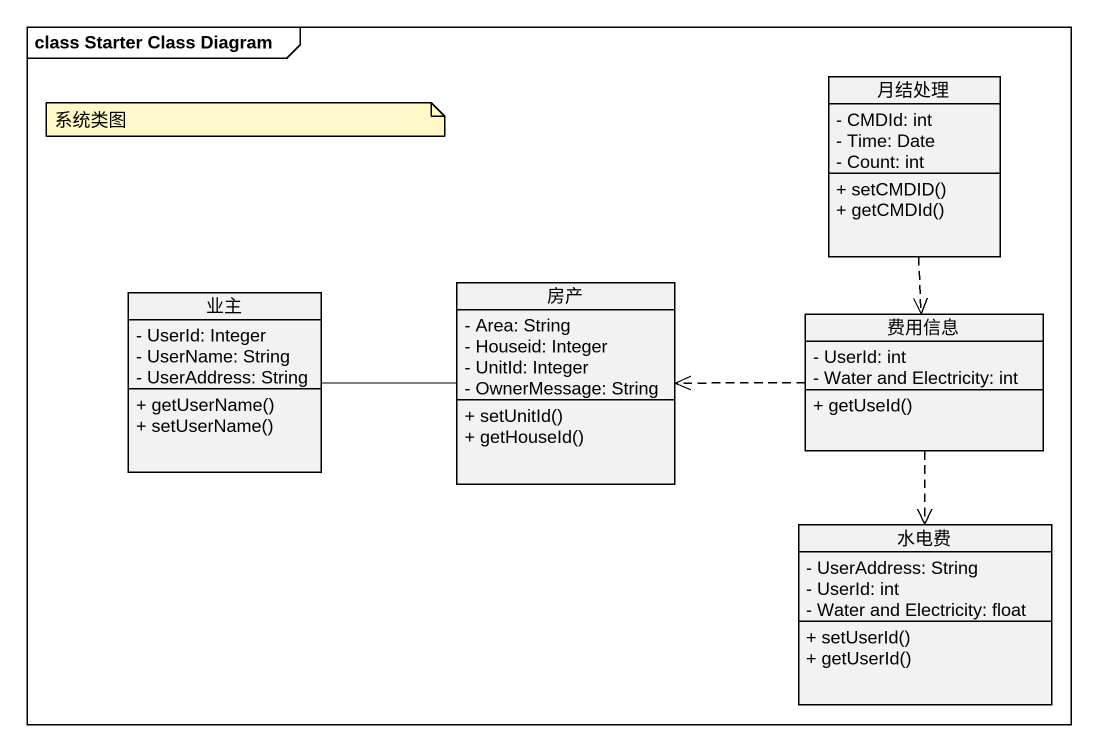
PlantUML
@startuml
mainframe class Starter Class Diagram
hide circle
hide empty members
skinparam classAttributeIconSize 0
class 月结处理 {
  - CMDId: int
  - Time: Date
  - Count: int
  + setCMDID()
  + getCMDId()
}
class 业主 {
  - UserId: Integer
  - UserName: String
  - UserAddress: String
  + getUserName()
  + setUserName()
}
class 房产 {
  - Area: String
  - Houseid: Integer
  - UnitId: Integer
  - OwnerMessage: String
  + setUnitId()
  + getHouseId()
}
class 费用信息 {
  - UserId: int
  - Water and Electricity: int
  + getUseId()
}
class 水电费 {
  - UserAddress: String
  - UserId: int
  - Water and Electricity: float
  + setUserId()
  + getUserId()
}
月结处理 ..> 费用信息
业主 -right- 房产
费用信息 .left.> 房产
费用信息 ..> 水电费
note as N1
  系统类图
end note
@enduml
